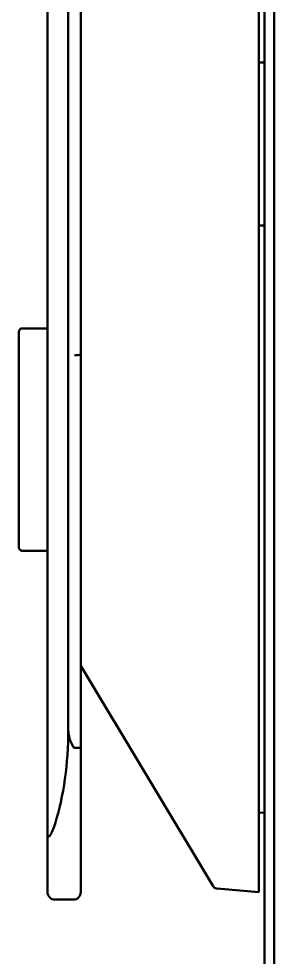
# Model space of a CAD drawing. Header units: millimetres. Extents: x -7 to 137, y -17 to 180.
# Drawn here: x -1.69 to 0, y 86.67 to 92.89 of the extents above; entities that cross this region are included whole.
import ezdxf

# ---------------------------------------------------------------- set-up
doc = ezdxf.new("R2010")
doc.units = ezdxf.units.MM
doc.layers.add('Visible (ANSI)', color=7, linetype='Continuous', lineweight=50)

msp = doc.modelspace()

# ---------------------------------------------------------------- linework, layer by layer
at = {"layer": 'Visible (ANSI)'}
for p, q in [((0, 0.2667), (0, 179.8679)), ((-0.0635, 15.998), (-0.0635, 173.9862)), ((-0.1016, 102.8999), (-0.1016, 87.3008)), ((-1.5015, 87.4919), (-1.5015, 100.1001)), ((-1.2815, 100.1001), (-1.2815, 89.9006)), ((-1.3637, 99.9096), (-1.3637, 88.1772)), ((-0.0635, 92.6005), (-0.1016, 92.6005)), ((-0.0635, 91.5205), (-0.1016, 91.5205)), ((-1.5015, 90.8381), (-1.6665, 90.8381)), ((-1.6915, 90.8131), (-1.6915, 89.3881)), ((-1.2815, 89.1605), (-1.2815, 89.9006)), ((-1.5015, 89.3631), (-1.6665, 89.3631)), ((-1.2815, 89.1605), (-1.2815, 88.0595)), ((-0.405, 87.1397), (-1.2815, 88.6007)), ((-1.2815, 87.1008), (-1.2815, 88.0595)), ((-0.1016, 87.6257), (-0.0635, 87.6277)), ((-1.5015, 87.4919), (-1.5015, 87.1008)), ((-0.1016, 87.1008), (-0.1016, 87.3008)), ((-0.3795, 87.1251), (-0.3819, 87.1253)), ((-0.3795, 87.1251), (-0.3785, 87.125)), ((-0.1016, 87.1008), (-0.3785, 87.125)), ((-1.4515, 87.0508), (-1.3315, 87.0508))]:
    msp.add_line(p, q, dxfattribs=at)
for centre, radius, start, end in [((-1.6665, 90.8131), 0.025, 90, 180.00046), ((-1.6665, 89.3881), 0.025, 179.99954, 270), ((-1.4515, 87.1008), 0.05, 180, 270), ((-1.3315, 87.1008), 0.05, 270, 0)]:
    msp.add_arc(centre, radius, start, end, dxfattribs=at)
for centre, major_axis, ratio, start_param, end_param in [((5.0169, 89.0007), (11.3419, 0), 0.176327, 2.159551, 2.163938), ((-1.8883, 88.1757), (0, 1.1249), 0.466308, 4.125415, 4.713729)]:
    msp.add_ellipse(centre, major_axis=major_axis, ratio=ratio, start_param=start_param, end_param=end_param, dxfattribs=at)
for points, knots in [([(-1.3636, 88.1772), (-1.3636, 88.1584), (-1.3577, 88.1207), (-1.3421, 88.083), (-1.3315, 88.0643)], [0.0000902, 0.0000902, 0.0000902, 0.0000902, 0.5, 1, 1, 1, 1]), ([(-1.3228, 88.0568), (-1.3234, 88.0568), (-1.324, 88.0569), (-1.3252, 88.0573), (-1.3259, 88.0577), (-1.3284, 88.0594), (-1.3301, 88.0618), (-1.3314, 88.064), (-1.3315, 88.0642), (-1.3315, 88.0643)], [0.35826629, 0.35826629, 0.35826629, 0.35826629, 0.35991104, 0.35991104, 0.36191706, 0.36191706, 0.3692178, 0.3692178, 0.36968268, 0.36968268, 0.36968268, 0.36968268]), ([(-1.3228, 88.0568), (-1.3152, 88.0569), (-1.3079, 88.0571), (-1.3017, 88.0573), (-1.2954, 88.0576), (-1.2903, 88.0579), (-1.2868, 88.0583), (-1.2834, 88.0586), (-1.2815, 88.0591), (-1.2815, 88.0595)], [0, 0, 0, 0, 0.333333, 0.333333, 0.333333, 0.666667, 0.666667, 0.666667, 1, 1, 1, 1]), ([(-1.5015, 87.4919), (-1.5015, 87.4876), (-1.5012, 87.4824), (-1.5002, 87.4772), (-1.4998, 87.4758), (-1.499, 87.4738), (-1.4985, 87.4728), (-1.4975, 87.4715), (-1.4968, 87.4709), (-1.4956, 87.4702), (-1.4947, 87.47), (-1.4917, 87.4702), (-1.489, 87.4722), (-1.4798, 87.4819), (-1.4734, 87.4945), (-1.4615, 87.5223), (-1.4561, 87.5379), (-1.4515, 87.5527)], [0.9323399, 0.9323399, 0.9323399, 0.9323399, 0.9454208, 0.9454208, 0.9496966, 0.9496966, 0.9535918, 0.9535918, 0.9576569, 0.9576569, 0.9626754, 0.9626754, 0.9793306, 0.9793306, 1.034405, 1.034405, 1.0894794, 1.0894794, 1.0894794, 1.0894794]), ([(-0.3819, 87.1253), (-0.3833, 87.1254), (-0.3848, 87.1257), (-0.3877, 87.1264), (-0.3891, 87.1268), (-0.3934, 87.1285), (-0.3962, 87.1302), (-0.4011, 87.1344), (-0.4033, 87.1369), (-0.405, 87.1397)], [0, 0, 0, 0, 0.00448872, 0.00448872, 0.00887967, 0.00887967, 0.01843119, 0.01843119, 0.02820066, 0.02820066, 0.02820066, 0.02820066])]:
    msp.add_open_spline(points, degree=3, knots=knots, dxfattribs=at)
msp.add_open_spline([(-0.405, 87.1397), (-0.405, 87.1397), (-0.405, 87.1397), (-0.405, 87.1397)], degree=3, dxfattribs=at)

doc.saveas('drawing.dxf')
